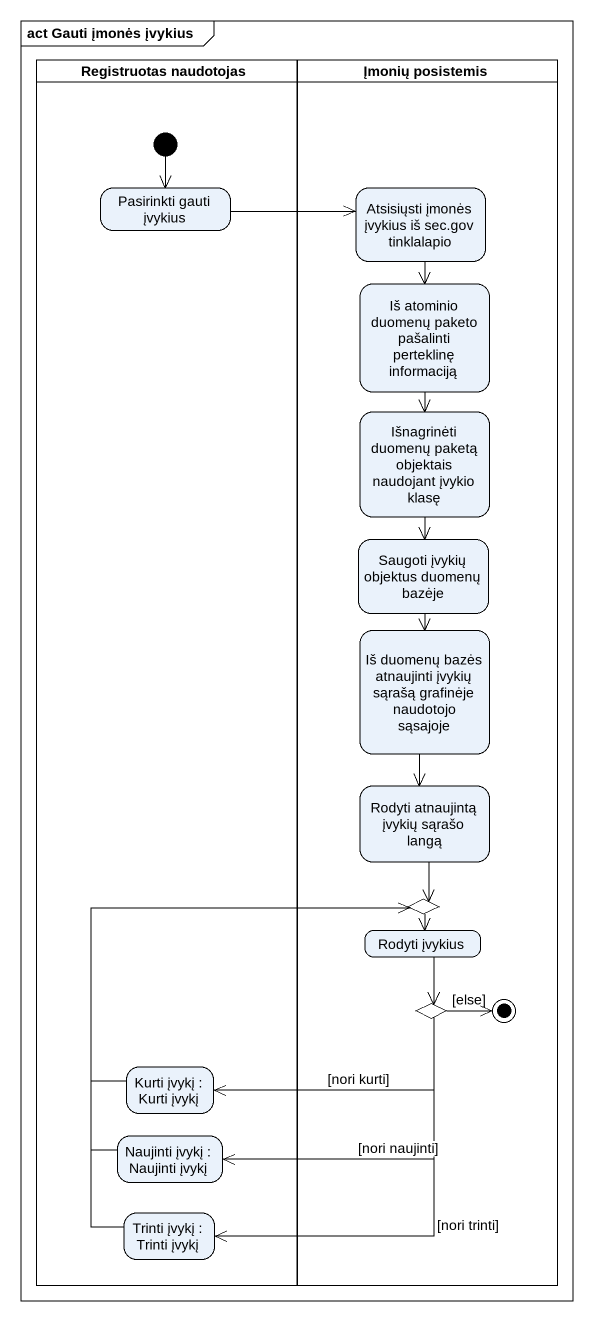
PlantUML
@startuml
mainframe act Gauti įmonės įvykius
hide empty description
state "Registruotas naudotojas" as Registruotas_naudotojas <<partition>> {
  state "Pasirinkti gauti įvykius" as Pasirinkti_gauti_įvykius
  state "Kurti įvykį : Kurti įvykį" as Kurti_įvykį
  state "Naujinti įvykį : Naujinti įvykį" as Naujinti_įvykį
  state "Trinti įvykį : Trinti įvykį" as Trinti_įvykį
  [*] --> Pasirinkti_gauti_įvykius
}
state "Įmonių posistemis" as Įmonių_posistemis <<partition>> {
  state "Atsisiųsti įmonės įvykius iš sec.gov tinklalapio" as Atsisiųsti_įmonės_įvykius
  state "Iš atominio duomenų paketo pašalinti perteklinę informaciją" as Iš_atominio_duomenų_paketo
  state "Išnagrinėti duomenų paketą objektais naudojant įvykio klasę" as Išnagrinėti_duomenų_paketą
  state "Saugoti įvykių objektus duomenų bazėje" as Saugoti_įvykių_objektus
  state "Iš duomenų bazės atnaujinti įvykių sąrašą grafinėje naudotojo sąsajoje" as Iš_duomenų_bazės_atnaujinti
  state "Rodyti atnaujintą įvykių sąrašo langą" as Rodyti_atnaujintą_įvykių
  state "Rodyti įvykius" as Rodyti_įvykius
  state choice1 <<choice>>
  state choice2 <<choice>>
  choice2 -right-> [*] : [else]
}
Pasirinkti_gauti_įvykius -right-> Atsisiųsti_įmonės_įvykius
Atsisiųsti_įmonės_įvykius --> Iš_atominio_duomenų_paketo
Iš_atominio_duomenų_paketo --> Išnagrinėti_duomenų_paketą
Išnagrinėti_duomenų_paketą --> Saugoti_įvykių_objektus
Saugoti_įvykių_objektus --> Iš_duomenų_bazės_atnaujinti
Iš_duomenų_bazės_atnaujinti --> Rodyti_atnaujintą_įvykių
Rodyti_atnaujintą_įvykių --> choice1
Rodyti_įvykius --> choice2
choice1 --> Rodyti_įvykius
choice2 -left-> Kurti_įvykį : [nori kurti]
choice2 -left-> Naujinti_įvykį : [nori naujinti]
choice2 --> Trinti_įvykį : [nori trinti]
Kurti_įvykį -up-> choice1
Naujinti_įvykį -up-> choice1
Trinti_įvykį -up-> choice1
@enduml
